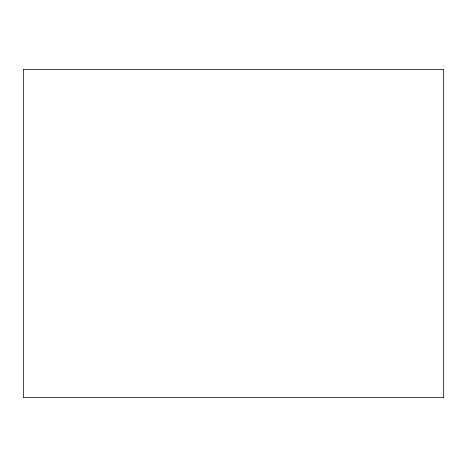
<?xml version="1.0" encoding="UTF-8"?>
<svg xmlns="http://www.w3.org/2000/svg" width="467" height="467" viewBox="0 0 467 467"><rect width="100%" height="100%" fill="white"/><g stroke="black" fill="none" stroke-linecap="round" stroke-linejoin="round"><path stroke-width="0.7" d="M23.391 69.501L443.609 69.501M23.391 397.499L443.609 397.499M443.65 69.501L443.65 397.499M23.35 69.501L23.35 397.499"/></g></svg>
